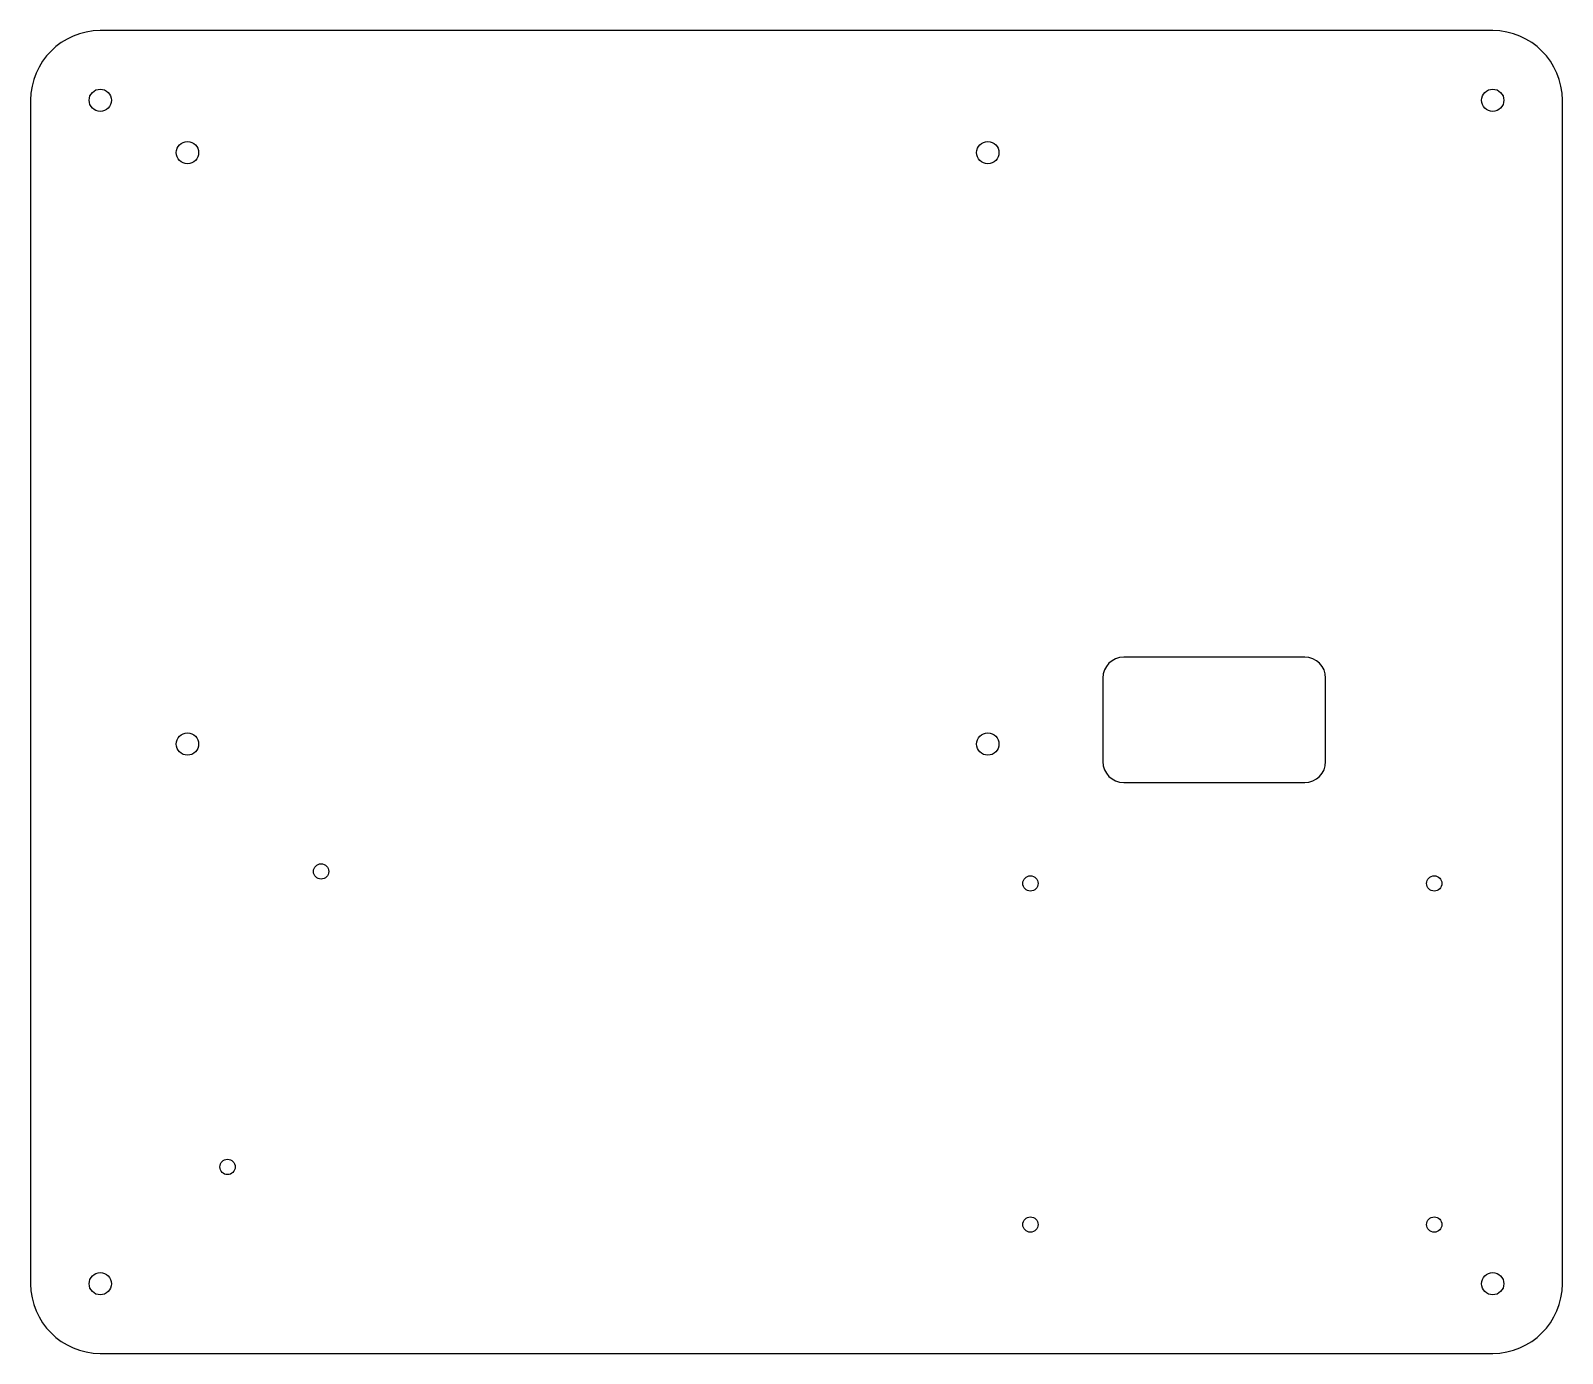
# Model space of a CAD drawing. Header units: millimetres. Extents: x 0 to 220, y 0 to 190.
import ezdxf

# ---------------------------------------------------------------- set-up
doc = ezdxf.new("R2010")
doc.units = ezdxf.units.MM
doc.layers.add('CUT', color=1, linetype='CONTINUOUS')

msp = doc.modelspace()

# ---------------------------------------------------------------- linework, layer by layer
at = {"layer": 'CUT'}
for p, q in [((210, 190), (10, 190)), ((0, 180), (0, 10)), ((220, 10), (220, 180)), ((183, 100), (157, 100)), ((154, 97), (154, 85)), ((186, 85), (186, 97)), ((157, 82), (183, 82)), ((10, 0), (210, 0))]:
    msp.add_line(p, q, dxfattribs=at)
for centre, radius in [((10, 180), 1.6), ((210, 180), 1.6), ((22.525, 172.48), 1.6), ((137.475, 172.48), 1.6), ((22.525, 87.52), 1.6), ((137.475, 87.52), 1.6), ((41.7222, 69.2222), 1.1), ((143.6, 67.5), 1.1), ((201.6, 67.5), 1.1), ((28.2778, 26.7778), 1.1), ((143.6, 18.5), 1.1), ((201.6, 18.5), 1.1), ((10, 10), 1.6), ((210, 10), 1.6)]:
    msp.add_circle(centre, radius, dxfattribs=at)
for centre, radius, start, end in [((10, 180), 10, 90, 180), ((210, 180), 10, 0, 90), ((157, 97), 3, 90, 180), ((183, 97), 3, 0, 90), ((157, 85), 3, 180, 270), ((183, 85), 3, 270, 360), ((10, 10), 10, 180, 270), ((210, 10), 10, 270, 360)]:
    msp.add_arc(centre, radius, start, end, dxfattribs=at)

doc.saveas('drawing.dxf')
